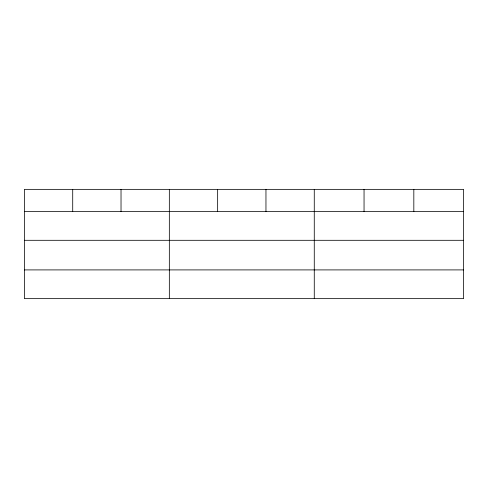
<?xml version="1.0" encoding="UTF-8"?>
<svg xmlns="http://www.w3.org/2000/svg" width="488" height="488" viewBox="0 0 488 488"><rect width="100%" height="100%" fill="white"/><g stroke="black" fill="none" stroke-linecap="round" stroke-linejoin="round"><path stroke-width="0.73" d="M463.6 240.303L463.6 189.356L24.4 189.356L24.4 298.644L463.6 298.644L463.6 240.303L24.4 240.303M24.4 211.566L463.6 211.566M24.4 269.907L463.6 269.907M413.824 189.356L413.824 211.566M364.048 189.356L364.048 211.566M314.272 189.356L314.272 298.644M265.96 189.356L265.96 211.566M217.648 189.356L217.648 211.566M169.336 189.356L169.336 298.644M121.024 189.356L121.024 211.566M72.712 189.356L72.712 211.566"/></g></svg>
